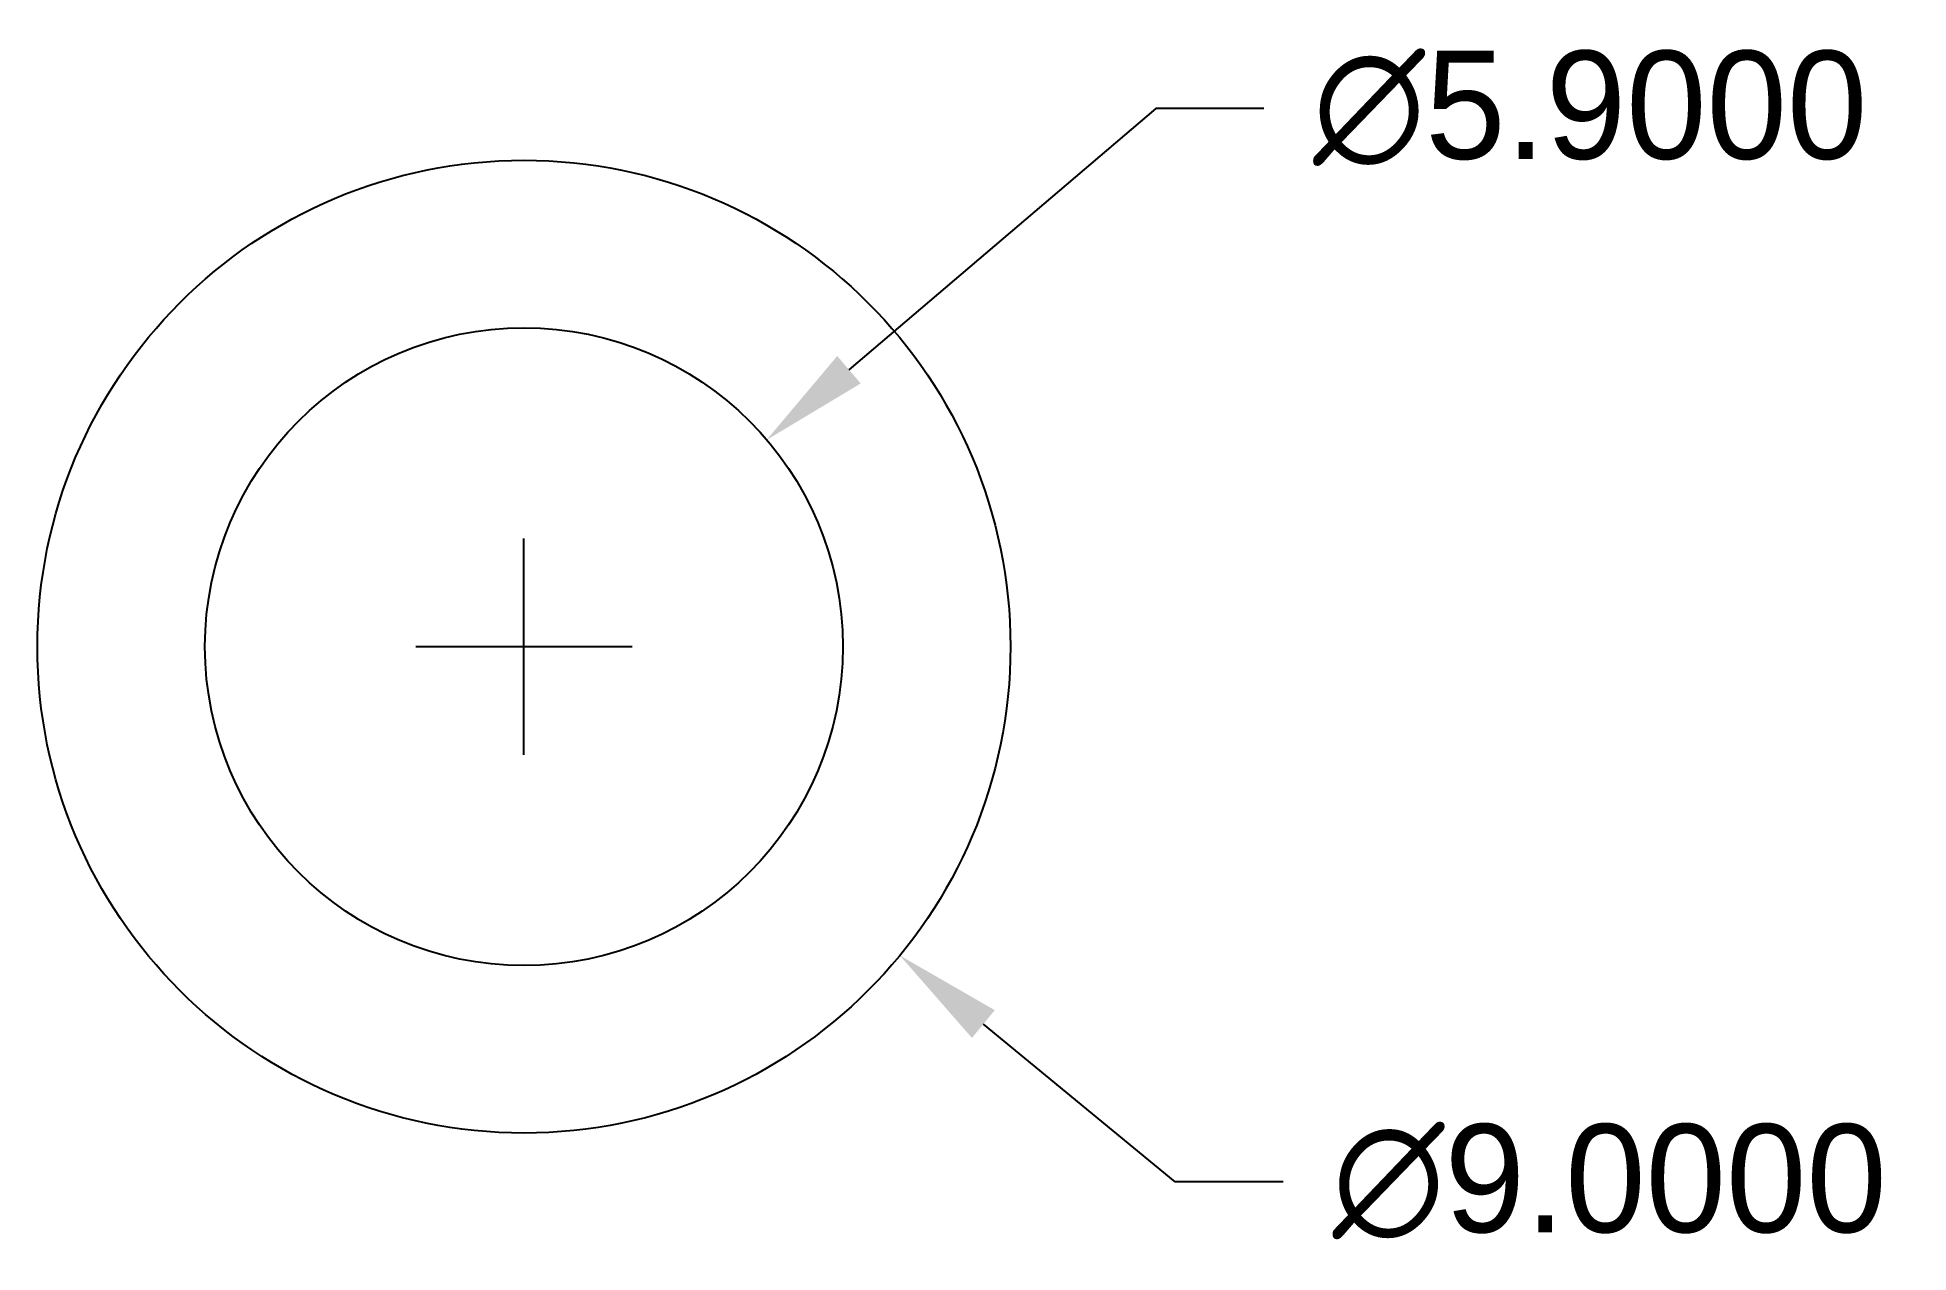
# Model space of a CAD drawing. Header units: millimetres. Extents: x -49.5 to -32.2, y -9.6 to 1.6.
import ezdxf

# ---------------------------------------------------------------- set-up
doc = ezdxf.new("R2010")
doc.units = ezdxf.units.MM
doc.header["$MEASUREMENT"] = 0
doc.dimstyles.get("Standard").update_dxf_attribs({"dimtxt": 1, "dimasz": 1, "dimexe": 0.18, "dimexo": 0.5, "dimgap": 0.09, "dimtad": 0, "dimtih": 1, "dimtoh": 1, "dimdec": 4, "dimzin": 0, "dimdsep": 46, "dimtxsty": 'Standard', "dimcen": 1, "dimadec": 0, "dimazin": 0, "dimtfac": 1, "dimtdec": 4, "dimtofl": 0, "dimtmove": 0, "dimatfit": 3, "dimfxl": 1, "dimtolj": 1, "dimtzin": 0, "dimarcsym": 0})

# ---------------------------------------------------------------- blocks, each defined once
blk = doc.blocks.new('*D1')
at = {"color": 0, "linetype": 'Continuous', "lineweight": -2, "transparency": 16777216}
for p, q in [((-39.156, 0.98), (-41.994, -1.438)), ((-38.156, 0.98), (-39.156, 0.98)), ((-45, -5), (-45, -3)), ((-46, -4), (-44, -4))]:
    blk.add_line(p, q, dxfattribs=at)
at = {"color": 0, "linetype": 'Continuous', "transparency": 16777216}
blk.add_solid([(-42.102, -1.311), (-41.885, -1.565), (-42.755, -2.087)], dxfattribs=at)
at = {"layer": 'Defpoints', "color": 0, "linetype": 'Continuous', "transparency": 16777216}
for p in [(-42.755, -2.087), (-47.245, -5.913)]:
    blk.add_point(p, dxfattribs=at)
at = {"color": 0, "linetype": 'Continuous', "transparency": 16777216, "insert": (-35.137, 0.98), "char_height": 1, "attachment_point": 5}
blk.add_mtext('\\A1;∅5.9000', dxfattribs=at)
blk = doc.blocks.new('*D2')
at = {"color": 0, "linetype": 'Continuous', "lineweight": -2, "transparency": 16777216}
for p, q in [((-45, -5), (-45, -3)), ((-46, -4), (-44, -4)), ((-38.976, -8.95), (-40.75, -7.492)), ((-37.976, -8.95), (-38.976, -8.95))]:
    blk.add_line(p, q, dxfattribs=at)
at = {"color": 0, "linetype": 'Continuous', "transparency": 16777216}
blk.add_solid([(-40.645, -7.363), (-40.856, -7.62), (-41.523, -6.857)], dxfattribs=at)
at = {"layer": 'Defpoints', "color": 0, "linetype": 'Continuous', "transparency": 16777216}
for p in [(-48.477, -1.143), (-41.523, -6.857)]:
    blk.add_point(p, dxfattribs=at)
at = {"color": 0, "linetype": 'Continuous', "transparency": 16777216, "insert": (-34.957, -8.95), "char_height": 1, "attachment_point": 5}
blk.add_mtext('\\A1;∅9.0000', dxfattribs=at)

msp = doc.modelspace()

# ---------------------------------------------------------------- linework, layer by layer
for radius in [4.5, 2.95]:
    msp.add_circle((-45, -4), radius)

# ---------------------------------------------------------------- dimensions: what is measured, and where the dimension line sits
at = {"linetype": 'Continuous'}
for p1, p2, picture, middle in [((-47.24533, -5.91337), (-42.75467, -2.08663), '*D1', (-35.13707, 0.98029)), ((-48.47693, -1.14327), (-41.52307, -6.85673), '*D2', (-34.95725, -8.94961))]:
    dim = msp.add_diameter_dim_2p(p1=p1, p2=p2, dimstyle='Standard', dxfattribs=at)
    dim.commit()
    dim.dimension.update_dxf_attribs({"geometry": picture, "text_midpoint": middle, "dimtype": 163})

doc.saveas('drawing.dxf')
